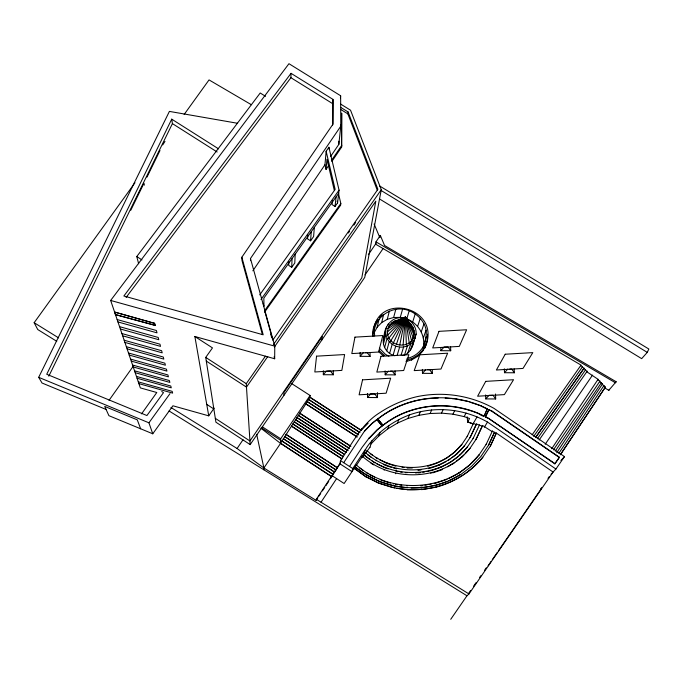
<?xml version="1.0" encoding="UTF-8"?>
<svg xmlns="http://www.w3.org/2000/svg" width="683" height="683" viewBox="0 0 683 683"><rect width="100%" height="100%" fill="white"/><g stroke="black" fill="none" stroke-linecap="round" stroke-linejoin="round"><path stroke-width="1.02" d="M140.664 428.796L137.283 419.857L104.712 406.419L108.913 415.682L152.761 433.79L172.901 405.787L208.742 415.845L194.868 336.514L274.668 358.763L274.771 346.161L250.473 258.516L340.774 126.227L340.638 95.757L288.96 63.698L110.655 300.452L140.348 387.901L156.791 392.512L141.552 413.872M291.846 383.718L310.082 395.474L280.687 438.776L280.551 443.404L263.886 467.983L263.928 469.827M126.107 297.455L290.907 77.7L291.035 73.329L332.971 99.385L333.039 124.075L241.833 257.235L242.021 260.599L262.4 334.61M281.951 441.141L333.159 474.497L331.784 476.58L280.559 443.199L305.83 403.952L309.886 397.369L310.082 395.474M283.872 395.423L283.974 392.435L322.333 336.488L321.932 339.869M288.815 261.478L288.687 265.371L291.709 267.301L294.783 262.998L295.184 254.204M291.709 267.301L292.068 258.575M307.837 234.832L307.563 238.896L310.577 240.809L313.608 236.566L314.325 227.379M310.577 240.809L311.252 231.691M403.115 344.983L405.386 317.151C399.273 320.114 390.83 321.454 388.098 328.634L405.386 317.151C409.817 323.554 417.552 332.032 412.02 340.143M328.745 165.44L326.047 169.41L324.963 164.774L326.15 151.284L328.907 147.246L339.058 190.147L337.573 202.902L335.029 206.471L332.032 204.584L332.45 200.725M326.047 169.41L326.969 159.241L334.269 190.207M332.647 125.1L332.971 99.385M328.754 148.885L328.907 147.246M340.424 97.857L340.638 95.757M330.598 156.492L338.828 144.386L340.954 124.562M335.029 206.471L336.113 196.849M341.628 147.076L341.688 113.233L341.628 147.076L331.844 161.487M377.212 190.019L347.852 113.865L348.074 111.935L340.885 107.487M338.401 193.238L340.826 203.517L340.621 205.216L264.637 312.088M170.955 407.503L237.095 448.5L263.886 467.983L316.135 500.391L316.314 499.307L339.818 463.74L340.51 460.615C352.215 443.566 361.555 423.895 379.791 412.686C390.975 405.258 403.388 399.888 416.442 396.789C442.635 391.086 470.664 395.337 494.048 408.408L564.491 456.62L555.928 469.025L551.019 474.275M340.732 104.132L350.541 110.211L381.276 189.703L364.756 277.375L250.174 444.607L215.93 422.222L205.72 357.405L212.473 347.895L194.868 336.514M375.983 241.859L615.434 382.77L616.143 381.746L384.563 245.504L380.337 235.43L375.983 241.859L375.53 244.121L581.054 365.106L532.125 434.849M399.743 345.052L405.386 317.151L392.042 323.281L392.281 322.41L395.209 320.677L400.272 319.704M380.337 235.43L379.876 237.718L374.13 224.033M331.784 476.58L331.981 475.599L344.13 483.513L355.177 466.813C384.188 491.29 428.608 495.064 460.726 474.437L448.466 480.917M340.586 462.758L335.942 470.024L284.709 436.676M422.879 348.074C425.33 340.143 428.531 331.861 423.972 323.896C420.788 317.868 415.529 313.241 409.211 310.705C393.528 304.413 374.591 316.152 373.96 333.244M423.998 345.974L426.431 336.719M424.664 348.424C444.351 306.326 372.568 289.353 373.174 336.079M398.531 319.738L398.283 320.617L405.386 317.151L413.215 337.931C415.588 332.314 413.531 325.492 408.502 322.069M402.654 355.561C412.634 353.427 413.155 341.739 416.109 334.013C416.596 327.37 412.208 321.078 406.044 318.773M412.208 347.024L416.109 334.013M412.976 327.242L412.703 328.105L405.386 317.151L387.346 331.887L388.328 327.763L389.933 324.826L392.281 322.41M394.979 355.732C386.621 354.229 380.977 344.608 384.094 336.608C384.119 326.209 392.956 315.094 404.105 318.321M383.248 340.262L386.544 327.106M340.51 460.615L352.761 468.572L351.941 471.62L339.818 463.74M374.045 332.886L377.136 327.251L379.048 319.192M377.136 327.251L381.652 322.615L383.641 314.487M381.652 322.615L387.27 319.303L389.361 311.115M387.884 325.671L388.379 323.759M383.428 344.019L385.869 334.67L385.69 330.828M309.604 396.943L361.213 430.23L361.614 428.702M388.098 328.634L388.328 327.763M387.346 331.887L387.577 331.024C385.869 345.478 408.69 350.908 413.488 337.078M389.933 324.826L389.703 325.697L405.386 317.151L413.77 331.323L414.043 330.461M387.731 334.388L387.509 335.242L405.386 317.151L407.017 320.464M384.606 347.638L387.073 338.358L385.869 334.67M387.27 319.303L393.621 317.51L395.824 309.297M388.789 337.624L388.559 338.469L405.386 317.151L413.941 334.67L414.222 333.816M376.973 419.499L371.885 423.494L364.594 431.05L371.825 423.699L376.973 419.499L382.113 426.03L377.426 429.718L369.076 438.238L377.494 429.513L382.181 425.825M386.706 350.866L389.225 341.645L387.073 338.358M354.639 468.786L355.177 466.813M395.209 320.677L394.97 321.556L397.455 320.848M390.676 340.501L390.437 341.346L405.386 317.151L411.627 340.877L411.9 340.032M448.876 478.407L458.942 473.088L469.597 465.021L479.048 454.904C450.148 491.88 391.342 495.482 356.424 465.055L356.295 465.524L362.366 456.287C392.725 483.333 444.454 480.823 469.938 448.33L465.2 453.546M389.592 353.478L392.179 344.309L389.225 341.645M393.621 317.51L400.272 317.373L402.594 309.16M361.939 457.764L362.366 456.287M555.928 469.025L487.517 422.06C464.013 408.665 434.832 405.762 409.322 414.948C398.582 419.012 388.653 424.937 380.004 432.484C373.464 439.536 364.935 446.255 363.211 456.244L370.015 447.169M363.322 456.09L363.783 454.519C392.896 480.627 442.678 478.407 467.223 447.143L459.317 455.604L459.582 455.151M393.066 355.288L395.722 346.161L392.179 344.309M451.822 457.73L456.91 453.896L464.542 445.675C441.005 475.633 393.306 477.63 365.456 452.573L365.294 453.136L367.078 450.763C393.656 474.787 439.289 473.003 461.828 444.351L454.579 452.146L446.477 458.242L438.349 462.511M366.916 451.318L367.078 450.763M423.673 344.48C424.476 333.338 417.125 322.76 406.769 318.884L409.211 310.705M377.725 419.072C407.982 394.578 452.966 391.197 487.406 408.895C483.752 415.264 486.031 418.901 478.407 413.522C467.189 408.989 455.288 406.385 443.199 405.873C421.701 405.463 399.845 411.96 382.924 425.389L377.725 419.072C394.791 405.659 416.502 398.249 438.179 398.061M397.19 355.169L399.632 347.075C406.18 347.741 412.891 343.967 415.273 337.744M369.998 447.228L371.979 440.672M401.109 355.083L403.619 346.981M411.081 324.374L410.816 325.253L409.527 324.092M412.694 321.958L415.238 313.83M404.515 355.032L407.427 345.897M370.98 443.984L378.92 435.865L380.004 432.484M365.934 476.811L354.161 468.239L365.934 476.811L378.945 483.265L391.811 487.312M393.22 485.707L379.577 481.677L366.942 475.137M382.924 425.389C410.79 402.799 452.257 399.683 483.991 416.007M393.024 343.669L405.386 317.151L409.288 343.31L409.552 342.473M368.094 473.31L367.949 473.763L366.284 472.593M407.802 353.068L410.782 343.899M417.637 326.389L420.276 318.329M396.456 344.283L405.386 317.151L406.351 345.06M410.423 350.336L413.454 341.116M373.439 464.884L373.644 464.252M154.546 323.341L114.701 312.08L154.546 323.341L155.084 325.424L115.495 314.692L114.65 312.216M155.084 325.424L154.589 323.204M374.933 462.391L374.779 462.835L372.209 461.016M376.145 460.794L376.333 460.24M377.682 458.233L377.52 458.72L375.889 457.567M378.92 435.865L387.833 428.847L388.994 425.398M411.61 360.265L412.242 358.404L418.312 354.767L423.136 349.722L426.405 343.617M421.266 331.87L423.972 323.896M423.323 338.042L426.072 330.171M417.646 356.646L418.312 354.767M422.453 351.617L423.136 349.722M387.833 428.847L397.557 423.033L398.821 419.524M378.945 483.265L365.994 476.614M380.294 479.884L380.465 479.44M384.145 470.186L384.375 469.562M385.212 467.471L385.05 467.906L388.029 468.845M386.16 465.097L385.955 465.644L383.283 464.32M387.056 462.861L386.877 463.339L379.389 459.642M397.557 423.033L407.956 418.491L409.322 414.948M396.618 468.376L396.396 468.922L393.545 468.026M407.956 418.491L418.858 415.307L420.327 411.738M396.157 470.911L395.978 471.338L398.035 471.654M395.542 473.763L395.799 473.148M393.442 484.025L393.63 483.581M435.874 487.099L435.763 487.286C454.041 482.471 470.638 472.047 482.659 457.422L482.796 457.217C461.742 483.487 425.458 495.055 392.887 487.44L394.851 487.935M418.858 415.307L430.102 413.505L431.682 409.92M407.35 467.548L407.136 468.017L412.327 467.975M407.478 472.61L405.232 472.73M496.362 433.073L490.445 445.897L496.362 433.073L553.102 472.047L468.973 593.954L466.976 595.772L450.737 619.302M496.217 433.295L494.569 432.168L488.558 445.162L494.398 432.433L492.383 431.05L486.134 444.445L486.458 443.95L478.732 455.39M482.574 425.466L475.983 439.51L482.574 425.466L492.059 431.554L492.383 431.05M476.486 424.006L470.117 437.572L476.486 424.006L482.147 426.166M479.509 424.869L473.131 438.512L473.421 438.034L466.941 447.604M407.051 486.065L407.256 485.63M430.102 413.505L441.508 413.13L443.207 409.544M379.56 198.984L641.67 358.652L647.271 352.377L648.85 349.022L379.603 185.981M407.247 487.816L394.125 486.083M396.9 488.243L407.239 489.591M483.871 416.22L487.406 408.895M485.408 416.98L488.951 409.655L492.358 411.337L559.42 457.26L554.835 463.842L489.335 418.918L485.408 416.98L488.951 409.655M418.081 470.459L418.337 469.921M218.586 148.868L171.732 119.166L46.734 374.25L146.922 415.546L163.493 392.648L161.743 391.487M48.817 376.179L172.406 123.614L171.732 119.166M130.769 210.253L143.976 183.266L144.369 185.119M146.982 177.11L159.984 150.525M415.571 472.978L418.892 472.525M106.087 409.459L42.03 383.018L38.692 377.332L169.401 111.406L237.624 123.29M452.172 398.718L456.278 398.863M441.508 413.13L452.914 414.163L454.724 410.585M427.951 465.772L427.712 466.25L437.444 462.989M429.035 468.145L428.762 468.683L438.964 465.26L445.845 461.648M420.993 485.519L420.762 485.955L422.828 485.604M429.855 471.091L430.085 470.664M411.175 488.004L421.377 487.696M407.145 489.779L421.693 489.472M430.871 473.498L431.204 472.884M469.076 401.638L456.167 399.077M425.022 343.105C421.932 350.755 415.136 356.859 406.957 358.43M452.914 414.163L464.141 416.604L466.062 413.053M438.964 465.26L439.263 464.713M384.094 336.608L384.99 334.969M440.783 467.07L440.535 467.505L450.439 462.297L458.506 456.21M446.477 458.242L446.75 457.755M473.08 423.887L467.642 421.974L469.58 418.508L464.141 416.604M434.456 483.265L434.209 483.701L447.049 479.372M442.362 469.136L442.012 469.759L432.732 472.875M421.257 487.927L435.233 485.374M454.579 452.146L454.852 451.651M469.913 402.193L481.481 405.975M473.029 423.861L477.041 416.895M456.91 453.896L457.234 453.333M447.638 466.796L452.701 463.689M456.543 461.145L461.973 456.696M488.823 409.868L492.358 411.337M489.335 418.918L554.997 463.655M484.349 427.216L487.517 422.06M283.368 438.657L334.619 472.03L337.342 467.659L286.066 434.311M458.942 473.088L459.232 472.636M162.725 144.924L164.979 141.407M469.597 465.021L469.895 464.551M356.424 465.055L355.117 467.052L366.865 475.368M362.178 456.936L363.783 454.519M321.027 502.227L336.599 478.612M349.559 466.489L361.99 447.493L369.127 438.034M352.761 468.572L365.064 449.849M334.124 472.909L333.202 474.301L281.959 440.928M334.619 472.03L335.498 470.689M316.135 500.391L317.851 497.796M318.987 496.063L320.703 493.476M322.419 490.881L324.707 487.423M325.842 485.69L328.702 481.37M330.418 478.774L331.742 476.768L280.551 443.404L260.863 428.181M343.703 462.69L364.654 430.845M556.705 452.718L602.491 383.983L599.546 381.584L599.913 381.14L597.659 379.816L598.069 379.321L586.765 371.748L587.141 371.262L585.288 370.169L585.604 369.759L583.743 368.666L535.805 437.171M558.762 453.444L603.96 385.528L602.107 384.435L602.491 383.983M560.188 454.861L605.428 387.056L603.584 385.963L603.96 385.528M560.828 454.152L605.428 387.056M551.693 448.757L598.069 379.321M488.729 444.906L480.943 456.432L471.543 466.352L460.573 474.668M482.659 457.422L490.59 445.683M553.435 449.901L599.913 381.14M555.245 451.13L601.399 382.676M237.095 448.5L243.028 439.741M368.368 254.699L376.282 243.011M252.864 270.81L324.963 164.774M331.443 160.531L341.833 145.223M469.528 448.996L476.392 438.836M461.537 444.855L467.496 436.053L467.189 436.565L473.421 423.289L476.119 424.621M464.201 446.255L470.467 436.975M545.188 444.266L592.511 375.138M365.072 274.839L383.086 248.569M554.835 463.842L559.42 457.26M468.777 593.151L470.587 590.53M473.601 586.168L476.017 582.676M479.628 577.434L480.832 575.692M484.452 570.45L486.262 567.829M540.424 489.361L541.593 487.671M547.997 478.39L549.158 476.708M604.301 387.662L608.792 390.309L609.492 389.301M488.089 565.789L491.111 561.4M492.323 559.65L497.164 552.632M498.377 550.882L541.337 488.627M267.736 356.56L246.478 387.116L206.292 361.068M274.412 346.955L375.812 201.152L361.802 277.853L249.935 440.97L215.316 418.346M348.347 232.997L349.559 231.247M353.828 225.125L355.655 222.496M250.174 444.607L246.264 383.667L265.397 356.176M273.337 344.77L381.276 189.703M539.152 439.989L587.141 371.262M208.742 415.845L214.129 408.144M533.662 436.437L582.539 366.72L580.67 365.618M535.481 437.675L584.076 368.231L582.215 367.138L582.539 366.72M537.342 438.751L585.604 369.759M109.032 400.34L133.697 365.584M340.826 203.517L264.62 310.671L272.782 340.117L377.912 189.276L348.074 111.935M259.711 294.885L335.148 189.413L326.15 151.284M260.991 299.478L339.058 190.147M338.7 193.229L263.843 298.13L263.971 306.266L263.22 303.568M56.757 341.321L37.736 329.53L34.15 322.709L134.978 182.737M184.145 114.479L209.041 79.911L251.344 104.704M152.761 433.79L148.928 422.803L169.982 393.656M291.035 73.329L123.862 296.012L263.194 334.79L241.833 257.235M363.646 454.972L365.456 452.573M138.64 263.74L136.771 256.543L260.214 92.999L265.567 96.346M583.743 368.666L584.076 368.231M333.278 370.835L333.287 374.779L323.324 374.711L326.423 371.023M370.032 352.496L370.075 356.406L360.172 356.33L363.305 352.633M395.039 370.946L395.098 374.882L385.178 374.813L388.354 371.125M367.522 397.515L370.69 393.835L374.694 393.86L377.503 397.574L367.522 397.515L367.488 393.528M440.885 350.686L444.112 346.998L448.048 347.032L450.72 350.763L440.885 350.686L440.808 347.767M432.279 369.477L432.373 373.405L422.478 373.336L425.697 369.657M608.792 390.309L616.143 381.746M514.154 368.871L514.316 372.781L504.489 372.713L507.802 369.051M485.784 398.906L489.088 395.244L493.058 395.269L495.687 398.966L485.784 398.906L485.639 394.936M560.888 460.504L564.491 456.62M461.588 457.337L463.757 455.066M409.288 343.31L411.038 341.491M361.213 430.23L368.128 423.204M452.334 464.32L454.861 462.417M448.424 460.291L450.123 459.01M435.105 485.604L447.382 481.464M430.828 470.766L439.57 467.838M406.342 360.095L412.242 358.404M421.59 489.66L434.755 487.457M419.046 470.297L420.993 469.972M418.679 472.952L420.711 472.619M422.743 472.277L424.775 471.936M426.807 471.603L428.839 471.261M424.903 485.263L426.969 484.913M429.035 484.571L431.11 484.221M509.766 369.059L511.738 369.076L514.316 372.781M427.678 369.674L429.658 369.682L432.373 373.405M390.343 371.142L392.332 371.159L395.098 374.882M327.422 371.023L330.418 371.048L333.287 374.779M365.285 352.65L367.266 352.667L370.075 356.406M445.179 398.078L450.174 398.531M401.988 467.24L404.046 467.548M400.093 471.962L402.142 472.269M395.542 484.341L397.634 484.648M399.726 484.964L401.817 485.28M400.272 317.373L406.769 318.884M395.722 346.161L399.632 347.075M115.538 314.556L155.126 325.287M110.655 300.452L274.771 346.161M117.143 319.559L156.398 330.504L157.005 332.843L117.954 321.949M119.559 326.662L158.2 337.453L158.789 339.716L120.345 328.984M121.898 333.552L159.95 344.181L160.514 346.375L122.658 335.805M124.169 340.236L161.64 350.703L162.195 352.838L124.904 342.414M126.364 346.716L163.28 357.03L163.818 359.104L127.089 348.834M128.506 353L164.876 363.177L165.397 365.183L129.198 355.058M130.573 359.113L166.421 369.144L166.925 371.091L131.256 361.111M132.587 365.046L167.924 374.933L168.411 376.828L133.245 366.984M134.551 370.809L169.384 380.559L169.862 382.403L135.191 372.696M136.446 376.41L170.801 386.032L171.262 387.824L137.07 378.245M138.299 381.857L172.184 391.359L172.637 393.101L138.905 383.641M387.867 463.655L395.841 466.156M386.902 465.943L391.649 467.428M381.31 480.209L390.411 483.069M379.014 483.077L392.887 487.44M467.676 421.906L473.114 423.819M38.692 377.332L148.928 422.803M481.353 406.189L487.278 409.108M485.536 416.775L489.463 418.705M376.649 463.757L384.119 467.445M369.844 474.711L374.6 477.058M388.96 356.193L385.485 354.375L379.381 348.193M380.841 190.326L647.271 352.377M340.68 109.425L347.852 113.865M34.15 322.709L58.61 337.872M316.314 499.307L468.973 593.954M169.06 410.978L466.976 595.772M290.907 77.7L332.587 103.611M172.406 123.614L217.151 152.002M309.886 397.369L361.162 430.444M308.554 399.333L359.847 432.424M308.537 399.546L359.796 432.629M307.205 401.502L358.481 434.61M307.179 401.749L358.421 434.832M305.847 403.704L357.115 436.821M305.83 403.952L357.055 437.043M299.641 413.07L350.951 446.281M299.632 413.258L350.02 445.879M298.292 415.23L349.585 448.449M298.275 415.452L348.654 448.082M205.72 357.405L246.264 383.667M296.943 417.415L348.219 450.643M296.926 417.637L347.288 450.276M295.585 419.61L345.974 452.266M295.577 419.772L345.94 452.419M294.245 421.744L344.616 454.417M294.228 421.932L344.574 454.588M292.896 423.904L343.259 456.585M292.879 424.109L343.216 456.765M136.771 256.543L141.962 259.924M291.539 426.072L341.893 458.763M291.53 426.252L341.859 458.925M286.057 434.508L337.308 467.838M284.717 436.48L335.985 469.844M283.36 438.862L334.576 472.218M262.323 426.815L280.687 438.776M261.324 427.678L280.645 440.262M206.727 404.353L213.736 408.921M492.23 411.542L559.257 457.448M370.195 453.555L372.636 455.271M367.796 454.904L371.142 457.26M364.5 455.578L369.64 459.207M370.835 463.048L372.568 464.278M359.625 467.881L362.955 470.237M384.64 355.527L379.304 350.695L378.98 351.958L383.539 356.082M377.793 418.858L382.992 425.185M376.914 419.712L382.113 426.03M270.81 334.363L271.655 337.402M274.105 356.739L274.668 358.763M337.146 201.084L337.573 202.902M256.697 434.328L263.886 467.983M467.163 416.801L467.642 421.974M374.421 331.281L374.625 335.968M250.473 258.516L250.559 260.641M504.327 368.794L504.489 372.713M495.499 394.006L495.687 398.966M450.609 346.879L450.72 350.763M422.393 369.409L422.478 373.336M385.127 370.878L385.178 374.813M377.443 392.597L377.503 397.574M360.137 352.419L360.172 356.33M338.811 141.202L338.828 144.386M323.324 370.767L323.324 374.711M427.438 334.209A27.576 26.364 16.9 0 1 405.967 361.435M372.602 336.395A27.576 26.364 16.9 0 1 377.537 319.712M379.441 317.433A27.576 26.364 16.9 0 1 382.378 314.752M316.553 356.167L314.837 371.979L341.841 370.399L344.616 354.554L316.553 356.167M354.955 337.137L351.805 353.581L378.613 352.035L382.813 335.549L354.955 337.137M362.562 379.85L359.096 394.817L386.126 393.203L390.659 378.194L362.562 379.85M380.977 356.321L376.828 372.09L403.696 370.51L408.886 354.699L380.977 356.321M419.823 354.81L414.214 370.613L440.987 369.042L447.638 353.205L419.823 354.81M438.998 331.34L432.706 347.937L459.3 346.401L466.626 329.769L438.998 331.34M485.733 381.37L477.613 396.217L504.387 394.612L513.548 379.722L485.733 381.37M505.207 354.229L496.404 369.998L522.99 368.436L532.817 352.624L505.207 354.229"/></g></svg>
